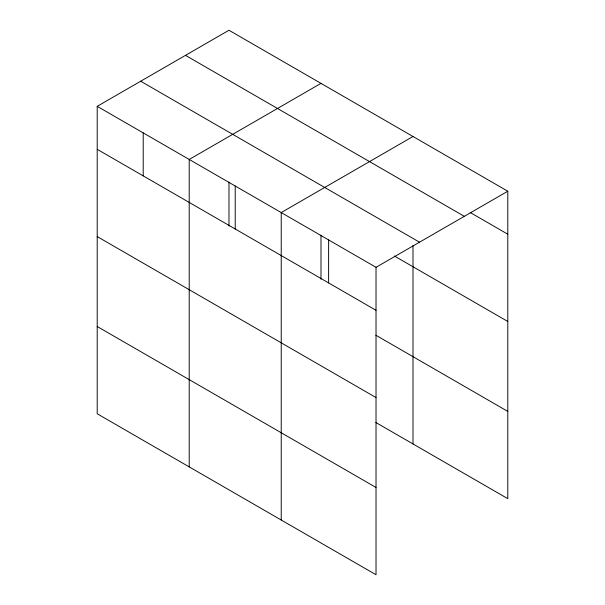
<?xml version="1.0" encoding="UTF-8"?>
<svg xmlns="http://www.w3.org/2000/svg" width="605" height="605" viewBox="0 0 605 605"><rect width="100%" height="100%" fill="white"/><g stroke="black" fill="none" stroke-linecap="round" stroke-linejoin="round"><path stroke-width="0.91" d="M97.208 106.329L376.023 267.304L376.023 574.75L97.208 413.775L97.208 106.329L228.977 30.25L507.792 191.225L507.792 498.671L375.871 422.509M320.99 83.369L189.214 159.448L189.214 466.901M412.996 136.496L281.227 212.567L281.227 520.02M376.023 267.304L507.792 191.225M470.198 212.506L507.792 234.211M185.493 55.358L464.307 216.325M140.693 81.221L419.507 242.197M394.43 256.036L507.792 321.482M97.208 149.314L376.023 310.289M375.871 335.23L507.792 411.4M97.208 236.585L376.023 397.561M97.208 326.503L376.023 487.479M412.996 245.396L412.996 443.941M328.621 239.935L328.621 282.921M320.99 235.171L320.99 279.192M235.216 186.007L235.216 228.993M228.977 182.052L228.977 226.073M143.211 132.888L143.211 175.874"/></g></svg>
